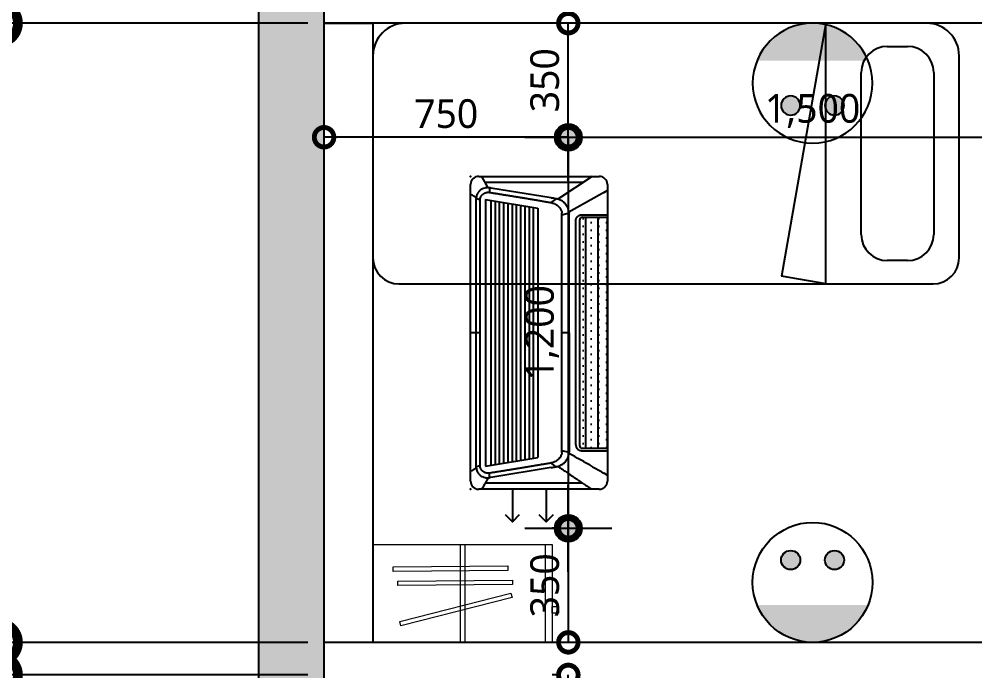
# Model space of a CAD drawing. Extents: x 11477420 to 23072185, y -28506554 to -14238804.
# Drawn here: x 11516660 to 11519594, y -14281387 to -14279387 of the extents above; entities that cross this region are included whole.
import ezdxf

# ---------------------------------------------------------------- set-up
doc = ezdxf.new("R2010")
doc.units = 0
doc.header["$LTSCALE"] = 50
doc.header["$MEASUREMENT"] = 0
doc.layers.get('0').update_dxf_attribs({"linetype": 'CONTINUOUS'})
doc.layers.get('DEFPOINTS').update_dxf_attribs({"linetype": 'CONTINUOUS'})
for name, color, linetype in [('07-DIM WAL', 5, 'CONTINUOUS'), ('1.천장.벽체선(내벽)', 3, 'CONTINUOUS'), ('2CONTINUOUS', 2, 'CONTINUOUS'), ('3 가구-붙박이', 6, 'CONTINUOUS'), ('8.패턴선', 8, 'CONTINUOUS'), ('DVM_INDOOR', 7, 'CONTINUOUS'), ('DVM_UNIT_BP', 7, 'CONTINUOUS'), ('DVM_UNIT_DP', 4, 'CONTINUOUS'), ('DVM_UNIT_LP', 3, 'CONTINUOUS'), ('Layer2', 51, 'CONTINUOUS'), ('RC-LIGHT', 7, 'CONTINUOUS'), ('가구', 6, 'CONTINUOUS'), ('설비', 7, 'CONTINUOUS')]:
    doc.layers.add(name, color=color, linetype=linetype)
doc.layers.add('Arch', color=8, linetype='CONTINUOUS', lineweight=0)
doc.styles.add('DAWIN', font='NanumSquareR.ttf')
doc.dimstyles.new('40', dxfattribs={"dimscale": 40, "dimtxt": 2.2, "dimasz": 3, "dimexe": 1.25, "dimexo": 0.625, "dimtad": 1, "dimdec": 0, "dimzin": 0, "dimdsep": 46, "dimlunit": 6, "dimtxsty": 'DAWIN', "dimblk1": 'DOTSMALL', "dimblk2": 'DOTSMALL', "dimsah": 1, "dimcen": 0.001, "dimclrd": 1, "dimclre": 1, "dimclrt": 3, "dimadec": 0, "dimazin": 0, "dimtfac": 1, "dimtdec": 0, "dimtix": 1, "dimtmove": 2, "dimatfit": 3, "dimldrblk": 'DOTSMALL', "dimfxl": 0, "dimtolj": 1, "dimtzin": 0, "dimarcsym": 0})
doc.dimstyles.new('80', dxfattribs={"dimscale": 80, "dimtxt": 2.2, "dimasz": 3, "dimexe": 1.25, "dimexo": 0.625, "dimtad": 1, "dimdec": 0, "dimzin": 0, "dimdsep": 46, "dimlunit": 6, "dimtxsty": 'DAWIN', "dimblk1": 'DOTSMALL', "dimblk2": 'DOTSMALL', "dimsah": 1, "dimcen": 0.001, "dimclrd": 1, "dimclre": 1, "dimclrt": 3, "dimadec": 0, "dimazin": 0, "dimtfac": 1, "dimtdec": 0, "dimtix": 1, "dimtmove": 2, "dimatfit": 3, "dimldrblk": 'DOTSMALL', "dimfxl": 0, "dimtolj": 1, "dimtzin": 0, "dimarcsym": 0})

# ---------------------------------------------------------------- blocks, each defined once
blk = doc.blocks.new('flooor')
at = {"layer": '8.패턴선', "ltscale": 30}
h = blk.add_hatch(color=256, dxfattribs=at)
h.dxf.hatch_style = 1
h.paths.add_polyline_path([(11507656.8, -14172891.8), (11491856.8, -14172891.8), (11491856.8, -14188496.8), (11492056.8, -14188496.8), (11492056.8, -14187881.8), (11492216.8, -14187881.8), (11492216.8, -14187096.8), (11492056.8, -14187096.8), (11492056.8, -14177741.8), (11494956.8, -14177741.8), (11494956.8, -14177541.8), (11492056.8, -14177541.8), (11492056.8, -14173091.8), (11494756.8, -14173091.8), (11494756.8, -14176541.8), (11494956.8, -14176541.8), (11494956.8, -14173091.8), (11500056.8, -14173091.8), (11500056.8, -14176141.8), (11500256.8, -14176141.8), (11500256.8, -14173091.8), (11503456.8, -14173091.8), (11503456.8, -14176141.8), (11503656.8, -14176141.8), (11503656.8, -14175391.8), (11504256.8, -14175391.8), (11504256.8, -14175302.3), (11504246.8, -14175302.3), (11504246.8, -14175262.3), (11504256.8, -14175191.8), (11503656.8, -14175191.8), (11503656.8, -14173091.8), (11505856.8, -14173091.8), (11505856.8, -14175191.8), (11505256.8, -14175191.8), (11505256.8, -14175262.3), (11505266.8, -14175262.3), (11505266.8, -14175316.8), (11505256.8, -14175316.8), (11505256.8, -14175391.8), (11506056.8, -14175391.8), (11506056.8, -14174691.8), (11509204.8, -14174691.8), (11509204.8, -14174491.8), (11506056.8, -14174491.8), (11506056.8, -14173091.8), (11507656.8, -14173091.8)])
h.paths.add_polyline_path([(11499856.8, -14177741.8), (11504356.8, -14177741.8), (11504356.8, -14177541.8), (11499106.8, -14177541.8), (11499106.8, -14177566.8), (11499106.8, -14177716.8), (11499106.8, -14177741.8), (11499106.8, -14177991.8), (11499856.8, -14177991.8)], flags=17)
h.paths.add_polyline_path([(11506056.8, -14177541.8), (11505856.8, -14177541.8), (11505356.8, -14177541.8), (11505356.8, -14177741.8), (11505356.8, -14177941.8), (11506056.8, -14177941.8)], flags=17)
h.paths.add_polyline_path([(11512534.8, -14172891.8), (11511656.8, -14172891.8), (11511656.8, -14173091.8), (11511656.8, -14173691.8), (11512334.8, -14173691.8), (11512334.8, -14174491.8), (11511854.8, -14174491.8), (11511854.8, -14174691.8), (11512334.8, -14174691.8), (11512334.8, -14174791.8), (11512534.8, -14174791.8)])
h.paths.add_polyline_path([(11512534.8, -14175641.8), (11512384.8, -14175641.8), (11512334.8, -14175641.8), (11512334.8, -14176391.8), (11512534.8, -14176391.8)])
h.paths.add_polyline_path([(11512534.8, -14176941.8), (11512384.8, -14176941.8), (11512334.8, -14176941.8), (11512334.8, -14177100.8), (11511772.8, -14177100.8), (11511772.8, -14177941.8), (11512334.8, -14177941.8), (11512334.8, -14178041.8), (11512534.8, -14178041.8)])
h.paths.add_polyline_path([(11512534.8, -14179271.8), (11512384.8, -14179271.8), (11512334.8, -14179271.8), (11512334.8, -14179836.8), (11512534.8, -14179836.8)])
h.paths.add_polyline_path([(11512256.8, -14184446.8), (11511656.8, -14184446.8), (11511656.8, -14185146.8), (11512256.8, -14185146.8)])
h.paths.add_polyline_path([(11507213.8, -14187066.8), (11506733.8, -14187066.8), (11506733.8, -14187846.8), (11507213.8, -14187846.8)], flags=17)
h.paths.add_polyline_path([(11499706.8, -14186781.8), (11499221.8, -14186781.8), (11499221.8, -14187556.8), (11499706.8, -14187556.8)], flags=17)
at = {"layer": '2CONTINUOUS', "ltscale": 30}
for p, q in [((11491856.8, -14188496.8), (11491856.8, -14172891.8)), ((11492056.8, -14187096.8), (11492056.8, -14177741.8))]:
    blk.add_line(p, q, dxfattribs=at)
blk = doc.blocks.new('flooor2')
at = {"layer": '1.천장.벽체선(내벽)', "ltscale": 30}
for p, q in [((11520596.1, -14279399.4), (11517596.1, -14279399.4)), ((11520596.1, -14281299.4), (11517596.1, -14281299.4))]:
    blk.add_line(p, q, dxfattribs=at)
at = {"layer": '3 가구-붙박이', "color": 8}
for p, q in [((11517596.1, -14281299.4), (11517596.1, -14279399.4)), ((11517596.1, -14279399.4), (11517746.1, -14279399.4)), ((11517746.1, -14279399.4), (11517746.1, -14281299.4)), ((11517746.1, -14281299.4), (11517596.1, -14281299.4))]:
    blk.add_line(p, q, dxfattribs=at)
at = {"layer": 'Arch', "color": 8}
for p, q in [((11517746.1, -14281299.4), (11517746.1, -14280999.4)), ((11517746.1, -14280999.4), (11518296.1, -14280999.4)), ((11518013.6, -14280999.4), (11518013.6, -14281299.4)), ((11518028.6, -14280999.4), (11518028.6, -14281299.4)), ((11518276.1, -14281299.4), (11518276.1, -14280999.4)), ((11518296.1, -14280999.4), (11518296.1, -14281299.4)), ((11517808.5, -14281067.5), (11518160.6, -14281064.4)), ((11517808.6, -14281081.5), (11517808.5, -14281067.5)), ((11518160.8, -14281078.4), (11517808.6, -14281081.5)), ((11518160.6, -14281064.4), (11518160.8, -14281078.4)), ((11517822.6, -14281111.4), (11518174.8, -14281108.3)), ((11517822.7, -14281125.4), (11517822.6, -14281111.4)), ((11518174.8, -14281108.3), (11518174.9, -14281122.3)), ((11518174.9, -14281122.3), (11517822.7, -14281125.4)), ((11517828.4, -14281235), (11518169.9, -14281148.6)), ((11518173.3, -14281162.2), (11517831.9, -14281248.6)), ((11518169.9, -14281148.6), (11518173.3, -14281162.2)), ((11518296.1, -14281209.4), (11518296.1, -14281189.4)), ((11518296.1, -14281189.4), (11518316.1, -14281189.4)), ((11518316.1, -14281189.4), (11518316.1, -14281209.4)), ((11517831.9, -14281248.6), (11517828.4, -14281235)), ((11518316.1, -14281209.4), (11518296.1, -14281209.4)), ((11518296.1, -14281299.4), (11517746.1, -14281299.4))]:
    blk.add_line(p, q, dxfattribs=at)
at = {"layer": '가구', "color": 8}
for p, q in [((11519446.1, -14279399.4), (11517846.1, -14279399.4)), ((11519136.4, -14279399.4), (11519000.8, -14280175.8)), ((11519136.4, -14280199.4), (11519136.4, -14279399.4)), ((11519325.6, -14279470.6), (11519388, -14279470.6)), ((11517746.1, -14279499.4), (11517746.1, -14280119.4)), ((11519546.1, -14280119.4), (11519546.1, -14279499.4)), ((11519245.6, -14280047.9), (11519245.6, -14279550.6)), ((11519468, -14279550.6), (11519468, -14280047.9)), ((11519388, -14280127.9), (11519325.6, -14280127.9)), ((11517826.1, -14280199.4), (11519466.1, -14280199.4)), ((11518996.7, -14280199.4), (11519136.4, -14280199.4))]:
    blk.add_line(p, q, dxfattribs=at)
blk.add_lwpolyline([(11519136.4, -14280199.4), (11519000.8, -14280175.8)], dxfattribs=at)
for centre, radius, start, end in [((11517846.1, -14279499.4), 100, 90, 180), ((11519446.1, -14279499.4), 100, 0, 90), ((11519325.6, -14279550.6), 80, 90, 180), ((11519388, -14279550.6), 80, 0, 90), ((11519325.6, -14280047.9), 80, 180, 270), ((11519388, -14280047.9), 80, 270, 0), ((11517826.1, -14280119.4), 80, 180, 270), ((11519466.1, -14280119.4), 80, 270, 0)]:
    blk.add_arc(centre, radius, start, end, dxfattribs=at)
blk.add_blockref('flooor', (25539.3, -95102.6))
blk = doc.blocks.new('1')
at = {"linetype": 'Continuous'}
h = blk.add_hatch(color=4, dxfattribs=at)
h.dxf.hatch_style = 1
edge = h.paths.add_edge_path()
edge.add_arc((11539653.5, -14273503.8), 37.5, 0, 360)
at = {"color": 1, "linetype": 'Continuous'}
for p, q in [((11539653.5, -14273637.1), (11539653.5, -14273370.5)), ((11539520.2, -14273503.8), (11539786.8, -14273503.8))]:
    blk.add_line(p, q, dxfattribs=at)
at = {"color": 4, "linetype": 'Continuous'}
for radius in [41.5, 37.5]:
    blk.add_circle((11539653.5, -14273503.8), radius, dxfattribs=at)
blk = doc.blocks.new('_DOTSMALL')
at = {"color": 0, "linetype": 'ByBlock', "const_width": 0.5}
blk.add_lwpolyline([(-0.0625, 0, 1), (0.0625, 0, 1)], format="xyb", close=True, dxfattribs=at)
blk = doc.blocks.new('*D277')
at = {"layer": '07-DIM WAL', "color": 1, "lineweight": -2, "ltscale": 30}
for p, q in [((11518321.1, -14279399.4), (11518296.1, -14279399.4)), ((11518346.1, -14279749.4), (11518346.1, -14279399.4)), ((11518321.1, -14279749.4), (11518296.1, -14279749.4))]:
    blk.add_line(p, q, dxfattribs=at)
at = {"layer": 'DEFPOINTS', "color": 0, "ltscale": 30}
for p in [(11518346.1, -14279399.4), (11518346.1, -14279399.4), (11518346.1, -14279749.4)]:
    blk.add_point(p, dxfattribs=at)
at = {"layer": '07-DIM WAL', "color": 1, "lineweight": -2, "ltscale": 30, "xscale": 120, "yscale": 120, "zscale": 120}
for p, rotation in [((11518346.1, -14279399.4), 90), ((11518346.1, -14279749.4), 270)]:
    blk.add_blockref('_DOTSMALL', p, dxfattribs=dict(at, rotation=rotation))
at = {"layer": '07-DIM WAL', "color": 3, "ltscale": 30, "insert": (11518274, -14279574.4), "char_height": 88, "attachment_point": 5, "rotation": 90, "style": 'DAWIN'}
blk.add_mtext('\\A1;350', dxfattribs=at)
blk = doc.blocks.new('*D278')
at = {"layer": '07-DIM WAL', "color": 1, "lineweight": -2, "ltscale": 30}
for p, q in [((11517596.1, -14279724.4), (11517596.1, -14279699.4)), ((11518346.1, -14279724.4), (11518346.1, -14279699.4)), ((11518346.1, -14279749.4), (11517596.1, -14279749.4))]:
    blk.add_line(p, q, dxfattribs=at)
at = {"layer": 'DEFPOINTS', "color": 0, "ltscale": 30}
for p in [(11517596.1, -14279749.4), (11517596.1, -14279749.4), (11518346.1, -14279749.4)]:
    blk.add_point(p, dxfattribs=at)
at = {"layer": '07-DIM WAL', "color": 1, "lineweight": -2, "ltscale": 30, "xscale": 120, "yscale": 120, "zscale": 120, "rotation": 180}
blk.add_blockref('_DOTSMALL', (11517596.1, -14279749.4), dxfattribs=at)
at = {"layer": '07-DIM WAL', "color": 1, "lineweight": -2, "ltscale": 30, "xscale": 120, "yscale": 120, "zscale": 120}
blk.add_blockref('_DOTSMALL', (11518346.1, -14279749.4), dxfattribs=at)
at = {"layer": '07-DIM WAL', "color": 3, "ltscale": 30, "insert": (11517971.1, -14279677.4), "char_height": 88, "attachment_point": 5, "style": 'DAWIN'}
blk.add_mtext('\\A1;750', dxfattribs=at)
blk = doc.blocks.new('*D279')
at = {"layer": '07-DIM WAL', "color": 1, "lineweight": -2, "ltscale": 30}
for p, q in [((11518321.1, -14279749.4), (11518296.1, -14279749.4)), ((11518346.1, -14279749.4), (11518346.1, -14280949.4)), ((11518321.1, -14280949.4), (11518296.1, -14280949.4))]:
    blk.add_line(p, q, dxfattribs=at)
at = {"layer": 'DEFPOINTS', "color": 0, "ltscale": 30}
for p in [(11518346.1, -14279749.4), (11518346.1, -14280949.4), (11518346.1, -14280949.4)]:
    blk.add_point(p, dxfattribs=at)
at = {"layer": '07-DIM WAL', "color": 1, "lineweight": -2, "ltscale": 30, "xscale": 120, "yscale": 120, "zscale": 120}
for p, rotation in [((11518346.1, -14279749.4), 90), ((11518346.1, -14280949.4), 270)]:
    blk.add_blockref('_DOTSMALL', p, dxfattribs=dict(at, rotation=rotation))
at = {"layer": '07-DIM WAL', "color": 3, "ltscale": 30, "insert": (11518265.3, -14280349.4), "char_height": 88, "attachment_point": 5, "rotation": 90, "style": 'DAWIN'}
blk.add_mtext('\\A1;1,200', dxfattribs=at)
blk = doc.blocks.new('*D280')
at = {"layer": '07-DIM WAL', "color": 1, "lineweight": -2, "ltscale": 30}
for p, q in [((11518321.1, -14280949.4), (11518296.1, -14280949.4)), ((11518346.1, -14280949.4), (11518346.1, -14281299.4)), ((11518321.1, -14281299.4), (11518296.1, -14281299.4))]:
    blk.add_line(p, q, dxfattribs=at)
at = {"layer": 'DEFPOINTS', "color": 0, "ltscale": 30}
for p in [(11518346.1, -14280949.4), (11518346.1, -14281299.4), (11518346.1, -14281299.4)]:
    blk.add_point(p, dxfattribs=at)
at = {"layer": '07-DIM WAL', "color": 1, "lineweight": -2, "ltscale": 30, "xscale": 120, "yscale": 120, "zscale": 120}
for p, rotation in [((11518346.1, -14280949.4), 90), ((11518346.1, -14281299.4), 270)]:
    blk.add_blockref('_DOTSMALL', p, dxfattribs=dict(at, rotation=rotation))
at = {"layer": '07-DIM WAL', "color": 3, "ltscale": 30, "insert": (11518274, -14281124.4), "char_height": 88, "attachment_point": 5, "rotation": 90, "style": 'DAWIN'}
blk.add_mtext('\\A1;350', dxfattribs=at)
blk = doc.blocks.new('*D281')
at = {"layer": '07-DIM WAL', "color": 1, "lineweight": -2, "ltscale": 30}
for p, q in [((11519846.1, -14279724.4), (11519846.1, -14279699.4)), ((11518346.1, -14279749.4), (11519846.1, -14279749.4)), ((11518346.1, -14279774.4), (11518346.1, -14279799.4))]:
    blk.add_line(p, q, dxfattribs=at)
at = {"layer": 'DEFPOINTS', "color": 0, "ltscale": 30}
for p in [(11518346.1, -14279749.4), (11519846.1, -14279749.4), (11519846.1, -14279749.4)]:
    blk.add_point(p, dxfattribs=at)
at = {"layer": '07-DIM WAL', "color": 1, "lineweight": -2, "ltscale": 30, "xscale": 120, "yscale": 120, "zscale": 120, "rotation": 180}
blk.add_blockref('_DOTSMALL', (11518346.1, -14279749.4), dxfattribs=at)
at = {"layer": '07-DIM WAL', "color": 1, "lineweight": -2, "ltscale": 30, "xscale": 120, "yscale": 120, "zscale": 120}
blk.add_blockref('_DOTSMALL', (11519846.1, -14279749.4), dxfattribs=at)
at = {"layer": '07-DIM WAL', "color": 3, "ltscale": 30, "insert": (11519096.1, -14279668.7), "char_height": 88, "attachment_point": 5, "style": 'DAWIN'}
blk.add_mtext('\\A1;1,500', dxfattribs=at)
blk = doc.blocks.new('*D283')
at = {"layer": '07-DIM WAL', "color": 1, "lineweight": -2, "ltscale": 30}
for p, q in [((11518321.1, -14281399.4), (11518296.1, -14281399.4)), ((11518346.1, -14281724.4), (11518346.1, -14281399.4)), ((11518321.1, -14281724.4), (11518296.1, -14281724.4))]:
    blk.add_line(p, q, dxfattribs=at)
at = {"layer": 'DEFPOINTS', "color": 0, "ltscale": 30}
for p in [(11518346.1, -14281399.4), (11518346.1, -14281399.4), (11518346.1, -14281724.4)]:
    blk.add_point(p, dxfattribs=at)
at = {"layer": '07-DIM WAL', "color": 1, "lineweight": -2, "ltscale": 30, "xscale": 120, "yscale": 120, "zscale": 120}
for p, rotation in [((11518346.1, -14281399.4), 90), ((11518346.1, -14281724.4), 270)]:
    blk.add_blockref('_DOTSMALL', p, dxfattribs=dict(at, rotation=rotation))
at = {"layer": '07-DIM WAL', "color": 3, "ltscale": 30, "insert": (11518274, -14281561.9), "char_height": 88, "attachment_point": 5, "rotation": 90, "style": 'DAWIN'}
blk.add_mtext('\\A1;325', dxfattribs=at)
blk = doc.blocks.new('*D305')
at = {"layer": '07-DIM WAL', "color": 1, "lineweight": -2, "ltscale": 30}
for p, q in [((11516596.1, -14279299.4), (11516596.1, -14279059.4)), ((11517546.1, -14279299.4), (11516496.1, -14279299.4)), ((11516596.1, -14279299.4), (11516596.1, -14279399.4)), ((11517546.1, -14279399.4), (11516496.1, -14279399.4)), ((11516596.1, -14279399.4), (11516596.1, -14279639.4))]:
    blk.add_line(p, q, dxfattribs=at)
at = {"layer": 'DEFPOINTS', "color": 0, "ltscale": 30}
for p in [(11517596.1, -14279299.4), (11516596.1, -14279399.4), (11517596.1, -14279399.4)]:
    blk.add_point(p, dxfattribs=at)
at = {"layer": '07-DIM WAL', "color": 1, "lineweight": -2, "ltscale": 30, "xscale": 240, "yscale": 240, "zscale": 240}
for p, rotation in [((11516596.1, -14279299.4), 270), ((11516596.1, -14279399.4), 90)]:
    blk.add_blockref('_DOTSMALL', p, dxfattribs=dict(at, rotation=rotation))
at = {"layer": '07-DIM WAL', "color": 3, "ltscale": 30, "insert": (11516452, -14279349.4), "char_height": 176, "attachment_point": 5, "rotation": 90, "style": 'DAWIN'}
blk.add_mtext('\\A1;100', dxfattribs=at)
blk = doc.blocks.new('*D306')
at = {"layer": '07-DIM WAL', "color": 1, "lineweight": -2, "ltscale": 30}
for p, q in [((11517546.1, -14279399.4), (11516496.1, -14279399.4)), ((11516596.1, -14279399.4), (11516596.1, -14281299.4)), ((11517546.1, -14281299.4), (11516496.1, -14281299.4))]:
    blk.add_line(p, q, dxfattribs=at)
at = {"layer": 'DEFPOINTS', "color": 0, "ltscale": 30}
for p in [(11517596.1, -14279399.4), (11516596.1, -14281299.4), (11517596.1, -14281299.4)]:
    blk.add_point(p, dxfattribs=at)
at = {"layer": '07-DIM WAL', "color": 1, "lineweight": -2, "ltscale": 30, "xscale": 240, "yscale": 240, "zscale": 240}
for p, rotation in [((11516596.1, -14279399.4), 90), ((11516596.1, -14281299.4), 270)]:
    blk.add_blockref('_DOTSMALL', p, dxfattribs=dict(at, rotation=rotation))
at = {"layer": '07-DIM WAL', "color": 3, "ltscale": 30, "insert": (11516434.5, -14280349.4), "char_height": 176, "attachment_point": 5, "rotation": 90, "style": 'DAWIN'}
blk.add_mtext('\\A1;1,900', dxfattribs=at)
blk = doc.blocks.new('*D307')
at = {"layer": '07-DIM WAL', "color": 1, "lineweight": -2, "ltscale": 30}
for p, q in [((11516596.1, -14281299.4), (11516596.1, -14281059.4)), ((11517546.1, -14281299.4), (11516496.1, -14281299.4)), ((11516596.1, -14281299.4), (11516596.1, -14281399.4)), ((11517546.1, -14281399.4), (11516496.1, -14281399.4)), ((11516596.1, -14281399.4), (11516596.1, -14281639.4))]:
    blk.add_line(p, q, dxfattribs=at)
at = {"layer": 'DEFPOINTS', "color": 0, "ltscale": 30}
for p in [(11517596.1, -14281299.4), (11516596.1, -14281399.4), (11517596.1, -14281399.4)]:
    blk.add_point(p, dxfattribs=at)
at = {"layer": '07-DIM WAL', "color": 1, "lineweight": -2, "ltscale": 30, "xscale": 240, "yscale": 240, "zscale": 240}
for p, rotation in [((11516596.1, -14281299.4), 270), ((11516596.1, -14281399.4), 90)]:
    blk.add_blockref('_DOTSMALL', p, dxfattribs=dict(at, rotation=rotation))
at = {"layer": '07-DIM WAL', "color": 3, "ltscale": 30, "insert": (11516452, -14281349.4), "char_height": 176, "attachment_point": 5, "rotation": 90, "style": 'DAWIN'}
blk.add_mtext('\\A1;100', dxfattribs=at)
blk = doc.blocks.new('*D308')
at = {"layer": '07-DIM WAL', "color": 1, "lineweight": -2, "ltscale": 30}
for p, q in [((11517546.1, -14281399.4), (11516496.1, -14281399.4)), ((11516596.1, -14281399.4), (11516596.1, -14283399.4)), ((11517546.1, -14283399.4), (11516496.1, -14283399.4))]:
    blk.add_line(p, q, dxfattribs=at)
at = {"layer": 'DEFPOINTS', "color": 0, "ltscale": 30}
for p in [(11517596.1, -14281399.4), (11516596.1, -14283399.4), (11517596.1, -14283399.4)]:
    blk.add_point(p, dxfattribs=at)
at = {"layer": '07-DIM WAL', "color": 1, "lineweight": -2, "ltscale": 30, "xscale": 240, "yscale": 240, "zscale": 240}
for p, rotation in [((11516596.1, -14281399.4), 90), ((11516596.1, -14283399.4), 270)]:
    blk.add_blockref('_DOTSMALL', p, dxfattribs=dict(at, rotation=rotation))
at = {"layer": '07-DIM WAL', "color": 3, "ltscale": 30, "insert": (11516434.5, -14282399.4), "char_height": 176, "attachment_point": 5, "rotation": 90, "style": 'DAWIN'}
blk.add_mtext('\\A1;2,000', dxfattribs=at)
blk = doc.blocks.new('*D315')
at = {"layer": '07-DIM WAL', "color": 1, "lineweight": -2, "ltscale": 30}
for p, q in [((11517546.1, -14272844.4), (11516096.1, -14272844.4)), ((11516196.1, -14272844.4), (11516196.1, -14283399.4)), ((11517546.1, -14283399.4), (11516096.1, -14283399.4))]:
    blk.add_line(p, q, dxfattribs=at)
at = {"layer": 'DEFPOINTS', "color": 0, "ltscale": 30}
for p in [(11517596.1, -14272844.4), (11516196.1, -14283399.4), (11517596.1, -14283399.4)]:
    blk.add_point(p, dxfattribs=at)
at = {"layer": '07-DIM WAL', "color": 1, "lineweight": -2, "ltscale": 30, "xscale": 240, "yscale": 240, "zscale": 240}
for p, rotation in [((11516196.1, -14272844.4), 90), ((11516196.1, -14283399.4), 270)]:
    blk.add_blockref('_DOTSMALL', p, dxfattribs=dict(at, rotation=rotation))
at = {"layer": '07-DIM WAL', "color": 3, "ltscale": 30, "insert": (11516034.5, -14278121.9), "char_height": 176, "attachment_point": 5, "rotation": 90, "style": 'DAWIN'}
blk.add_mtext('\\A1;10,555', dxfattribs=at)
blk = doc.blocks.new('egoo')
at = {"layer": 'Layer2'}
h = blk.add_hatch(color=140, dxfattribs=at)
edge = h.paths.add_edge_path()
edge.add_arc((1015645.3, 443433.7), 22.3, 0, 360)
h = blk.add_hatch(color=140, dxfattribs=at)
edge = h.paths.add_edge_path()
edge.add_arc((1015747.7, 443433.7), 22.3, 0, 360)
h = blk.add_hatch(color=140, dxfattribs=at)
edge = h.paths.add_edge_path()
edge.add_line((1015826.3, 443329.1), (1015566.6, 443329.1))
edge.add_ellipse((1015696.5, 443381.5), major_axis=(99, 99), ratio=1, start_angle=156.9578, end_angle=293.0422)
at = {"layer": 'Layer2', "color": 140}
for centre, radius in [((1015696.5, 443381.5), 140), ((1015645.3, 443433.7), 22.3), ((1015747.7, 443433.7), 22.3)]:
    blk.add_circle(centre, radius, dxfattribs=at)
blk = doc.blocks.new('DVM_DP_VEC')
at = {"layer": 'DVM_UNIT_DP', "color": 0}
blk.add_line((0, 0), (100, 0), dxfattribs=at)
blk.add_lwpolyline([(78.8, 21.2), (100, 0), (78.8, -21.2)], dxfattribs=at)
blk.add_point((0, 0), dxfattribs=at)
blk = doc.blocks.new('DVM_LP_VEC')
at = {"layer": 'DVM_UNIT_LP', "color": 0}
blk.add_line((0, 0), (100, 0), dxfattribs=at)
blk.add_lwpolyline([(78.8, 21.2), (100, 0), (78.8, -21.2)], dxfattribs=at)
blk.add_point((0, 0), dxfattribs=at)
blk = doc.blocks.new('DVM_ID_CST_WF1W_AP_740X135X360_T_BLO')
at = {"layer": 'DVM_INDOOR'}
h = blk.add_hatch(dxfattribs=at)
h.set_pattern_fill('DOTS', color=0, scale=15)
h.set_pattern_definition([(0, (0, 0), (11.9062, 23.8125), [0, -23.8125])])
h.paths.add_polyline_path([(354.5, 353.2), (-354.5, 353.2), (-354.5, 342.2, 0.414214), (-345.6, 333.3), (345.6, 333.3, 0.414214), (354.5, 342.2)])
h.paths.add_polyline_path([(354.5, 390.7), (-354.5, 390.7), (-354.5, 353.2), (354.5, 353.2)])
h.paths.add_polyline_path([(354.5, 419), (-354.5, 419), (-354.5, 390.7), (354.5, 390.7)])
at = {"layer": 'DVM_INDOOR', "color": 0}
for p, q in [((-455, 419), (455, 419)), ((-436.9, 419), (-370, 301)), ((354.5, 419), (-354.5, 419)), ((-354.5, 342.2), (-354.5, 419)), ((354.5, 342.2), (354.5, 419)), ((362, 343.2), (362, 419)), ((-480, 24), (-480, 394)), ((354.5, 390.7), (-354.5, 390.7)), ((480, 394), (480, 24)), ((-480, 372.1), (-409.8, 267.2)), ((354.5, 353.2), (-354.5, 353.2)), ((-461, 343.7), (-461, 44.4)), ((-345.6, 333.3), (345.6, 333.3)), ((461, 342.9), (461, 44.4)), ((-366.8, 301.1), (366.8, 301.2)), ((-366.8, 301.2), (-361.2, 279.6)), ((344.2, 322.1), (-344.2, 322.1)), ((-0.1, 301.1), (-0.1, 279.6)), ((364.1, 279.6), (-364.2, 279.6)), ((-413.8, 246), (-444.2, 61.5)), ((-411, 262), (-399.7, 245.8)), ((411, 262), (399.6, 245.8)), ((413.8, 246), (444.2, 61.5)), ((-409, 44.6), (-382.4, 205.1)), ((-386.8, 178.4), (386.7, 178.4)), ((-384.6, 191.5), (384.5, 191.5)), ((-382.4, 205.1), (382.3, 205.1)), ((408.9, 44.6), (382.3, 205.1)), ((-391.1, 152.4), (391, 152.4)), ((-389, 165.4), (388.9, 165.4)), ((-395.5, 126.3), (395.3, 126.3)), ((-393.3, 139.4), (393.2, 139.4)), ((-399.8, 100.2), (399.7, 100.2)), ((-397.7, 113.2), (397.5, 113.2)), ((-406.3, 61.1), (406.2, 61.1)), ((-404.1, 74.1), (404, 74.1)), ((-402, 87.1), (401.9, 87.1)), ((-445.2, 53.2), (-480, 33.5)), ((-444.8, 57.4), (-430.8, 57.4)), ((-409, 44.6), (408.9, 44.6)), ((444.8, 57.4), (430.8, 57.4)), ((-407.4, 28), (-412.2, 16.5)), ((412.2, 16.5), (-412.2, 16.5)), ((407.4, 28), (-407.4, 28)), ((0, 28), (0, -1)), ((407.4, 28), (412.2, 16.5)), ((455, -1), (-455, -1))]:
    blk.add_line(p, q, dxfattribs=at)
for centre, radius, start, end in [((-455, 394), 25, 90, 180), ((455, 394), 25, 0, 90), ((-345.6, 342.2), 8.88, 180, 270), ((345.6, 342.2), 8.88, 270, 0), ((-455, 24), 25, 180, 270), ((455, 24), 25, 270, 0)]:
    blk.add_arc(centre, radius, start, end, dxfattribs=at)
for points, knots in [([(-435, 415.7), (-435.1, 415.8), (-435.4, 416.3), (-435.7, 416.9), (-436, 417.4)], [0, 0, 0, 0, 0.106736, 1, 1, 1, 1]), ([(-430.6, 408.2), (-431.4, 409.5), (-432.8, 412), (-434.3, 414.5), (-435, 415.7)], [0, 0, 0, 0, 0.521062, 1, 1, 1, 1]), ([(-362, 386.1), (-362, 386.2), (-362, 386.4), (-362, 386.7), (-362, 386.9), (-362, 387.4), (-362, 387.7), (-362, 388.7), (-362, 389.4), (-362, 391.4), (-362, 392.7), (-362, 395.3), (-362, 396.6), (-362, 399.3), (-362, 400.6), (-362, 403.2), (-362, 404.5), (-362, 407.1), (-362, 408.4), (-362, 411), (-362, 412.2), (-362, 414.8), (-362, 416.1), (-362, 417.4), (-362, 417.9), (-362, 418.5), (-362, 419)], [0, 0, 0, 0, 0.015625, 0.015625, 0.03125, 0.03125, 0.0625, 0.0625, 0.125, 0.125, 0.25, 0.25, 0.375, 0.375, 0.5, 0.5, 0.625, 0.625, 0.75, 0.75, 0.875, 0.875, 1, 1, 1, 1.05432, 1.05432, 1.05432, 1.05432]), ([(418, 386.1), (418.2, 386.4), (418.8, 387.4), (419.7, 389.1), (420.8, 391.1), (422.3, 393.6), (424.8, 398.1), (427.7, 403.2), (429.9, 407), (430.6, 408.2), (432.7, 411.8), (434.8, 415.4), (436.9, 419)], [0, 0, 0, 0, 0.050139, 0.137081, 0.224022, 0.310963, 0.484846, 0.83261, 1, 1, 1, 1.496854, 1.496854, 1.496854, 1.496854]), ([(435, 415.7), (434.3, 414.5), (432.8, 412), (431.4, 409.5), (430.6, 408.2)], [0, 0, 0, 0, 0.478938, 1, 1, 1, 1]), ([(435, 415.7), (435.1, 415.8), (435.4, 416.3), (435.7, 416.9), (436, 417.4)], [0, 0, 0, 0, 0.106736, 1, 1, 1, 1]), ([(-362, 343.2), (-362, 343.6), (-362, 344.3), (-362, 345.1), (-362, 345.4), (-362, 345.6), (-362, 345.7), (-362, 346.8), (-362, 347.7), (-362, 350.3), (-362, 352.1), (-362, 357.5), (-362, 361.1), (-362, 366.5), (-362, 369.1), (-362, 371.8), (-362, 373.6), (-362, 374.5), (-362, 377.2), (-362, 378.9), (-362, 381.2), (-362, 381.6), (-362, 382.5), (-362, 382.9), (-362, 383.8), (-362, 384.3), (-362, 385.2), (-362, 385.6), (-362, 386.1)], [0, 0, 0, 0, 0.03125, 0.046875, 0.054687, 0.054687, 0.0625, 0.0625, 0.125, 0.125, 0.25, 0.25, 0.5, 0.5, 0.625, 0.6875, 0.6875, 0.75, 0.75, 0.875, 0.875, 0.90625, 0.90625, 0.9375, 0.9375, 0.96875, 0.96875, 1, 1, 1, 1]), ([(410.1, 372.1), (410.4, 372.6), (412.1, 375.7), (414.6, 380.1), (416.9, 384.2), (417.8, 385.8), (418, 386.1)], [0, 0, 0, 0, 0.104224, 0.662054, 0.940968, 1, 1, 1, 1]), ([(410.1, 372.1), (408.9, 370), (406.2, 365.3), (402.1, 358), (397.7, 350.2), (391.8, 339.7), (384.5, 326.7), (377.1, 313.6), (372.3, 305.1), (370.4, 301.7), (370, 301)], [0, 0, 0, 0, 0.089531, 0.199634, 0.309737, 0.419839, 0.640044, 0.86025, 0.970352, 1, 1, 1, 1]), ([(461, 342.9), (461.2, 343.2), (461.7, 344), (462.6, 345.4), (463.8, 347.1), (465.4, 349.4), (468.1, 353.5), (470.7, 357.4), (472.4, 360.1), (472.6, 360.4)], [0, 0, 0, 0, 0.037738, 0.137718, 0.237698, 0.337678, 0.537639, 0.93756, 1, 1, 1, 1]), ([(473.9, 362.4), (474.7, 363.7), (476.3, 366.2), (478, 368.9), (478.8, 370.3), (478.9, 370.5), (479.2, 370.9), (479.5, 371.4), (479.8, 371.9), (479.9, 372), (479.9, 372.1), (480, 372.2)], [0, 0, 0, 0, 0.492452, 0.931007, 1, 1, 1, 1.177978, 1.177978, 1.177978, 1.215499, 1.215499, 1.215499, 1.215499]), ([(-357.4, 328.3), (-357.6, 328.6), (-357.8, 328.9), (-358.1, 329.3), (-358.3, 329.5), (-358.4, 329.7), (-358.5, 329.8), (-358.6, 329.9), (-359, 330.5), (-359.3, 331.1), (-359.9, 332.2), (-360.2, 332.8), (-360.7, 334), (-360.9, 334.7), (-361.2, 335.4), (-361.2, 335.5), (-361.2, 335.6), (-361.3, 335.9), (-361.4, 336.1), (-361.5, 336.6), (-361.5, 336.9), (-361.6, 337.3), (-361.6, 337.4), (-361.7, 337.6), (-361.7, 337.6), (-361.7, 337.8), (-361.7, 337.9), (-361.7, 338.1), (-361.8, 338.1), (-361.8, 338.5), (-361.8, 338.9), (-361.9, 339.5), (-361.9, 339.9), (-361.9, 340.5), (-361.9, 340.9), (-362, 341.5), (-362, 341.8), (-362, 342.5), (-362, 342.8), (-362, 343.2)], [0, 0, 0, 0, 0.0625, 0.0625, 0.09375, 0.109375, 0.109375, 0.125, 0.125, 0.25, 0.25, 0.375, 0.375, 0.5, 0.5, 0.515625, 0.515625, 0.53125, 0.5625, 0.5625, 0.625, 0.625, 0.640625, 0.640625, 0.65625, 0.65625, 0.671875, 0.671875, 0.6875, 0.6875, 0.75, 0.75, 0.8125, 0.8125, 0.875, 0.875, 0.9375, 0.9375, 1, 1, 1, 1]), ([(-344.2, 322.1), (-344.5, 322.1), (-345.1, 322.1), (-345.7, 322.1), (-346.4, 322.2), (-347, 322.3), (-347.6, 322.4), (-348.2, 322.6), (-348.5, 322.6), (-349, 322.8), (-349.2, 322.8), (-349.4, 322.9), (-349.6, 323), (-349.7, 323), (-350, 323.1), (-350.6, 323.3), (-351.8, 323.9), (-352.6, 324.3), (-353.4, 324.8), (-353.7, 325), (-354.1, 325.3), (-354.2, 325.4), (-354.4, 325.5), (-354.6, 325.6), (-354.6, 325.7), (-355.2, 326.1), (-355.7, 326.5), (-356.6, 327.4), (-357, 327.9), (-357.4, 328.3)], [0, 0, 0, 0, 0.0625, 0.125, 0.125, 0.1875, 0.25, 0.25, 0.3125, 0.3125, 0.34375, 0.359375, 0.359375, 0.375, 0.375, 0.4375, 0.5, 0.625, 0.625, 0.6875, 0.6875, 0.71875, 0.734375, 0.734375, 0.75, 0.75, 0.875, 0.875, 1, 1, 1, 1]), ([(344.2, 322.1), (344.5, 322.1), (344.9, 322.1), (345.6, 322.1), (345.9, 322.2), (346.6, 322.2), (346.9, 322.3), (347.6, 322.4), (348, 322.5), (348.6, 322.7), (349, 322.8), (349.4, 322.9), (349.5, 322.9), (349.7, 323), (349.7, 323), (350, 323.1), (350.2, 323.2), (351, 323.5), (351.6, 323.8), (352.5, 324.3), (353.1, 324.6), (353.7, 325), (354.1, 325.3), (354.3, 325.4), (354.5, 325.6), (354.6, 325.6), (354.7, 325.7), (355, 326), (355.4, 326.3), (355.9, 326.8), (356.4, 327.2), (356.9, 327.7), (357.6, 328.5), (358, 329.1), (358.4, 329.6)], [0, 0, 0, 0, 0.0625, 0.0625, 0.125, 0.125, 0.1875, 0.1875, 0.25, 0.25, 0.3125, 0.3125, 0.328125, 0.328125, 0.34375, 0.34375, 0.375, 0.375, 0.5, 0.5, 0.5625, 0.625, 0.625, 0.65625, 0.65625, 0.671875, 0.671875, 0.6875, 0.75, 0.75, 0.8125, 0.875, 0.875, 1, 1, 1, 1]), ([(358.4, 329.6), (358.4, 329.7), (358.5, 329.8), (358.6, 329.9), (358.6, 329.9), (358.7, 330.1), (358.8, 330.3), (359.1, 330.6), (359.2, 330.9), (359.7, 331.7), (359.9, 332.2), (360.4, 333.3), (360.6, 333.8), (360.9, 334.7), (361, 334.9), (361.2, 335.4), (361.2, 335.5), (361.3, 335.8), (361.4, 336.2), (361.5, 336.7), (361.6, 337.1), (361.6, 337.2), (361.7, 337.5), (361.7, 337.7), (361.7, 338), (361.8, 338.1), (361.8, 338.4), (361.8, 338.6), (361.9, 339), (361.9, 339.3), (361.9, 339.9), (361.9, 340.2), (361.9, 340.8), (361.9, 341.1), (362, 341.7), (362, 342), (362, 342.6), (362, 342.9), (362, 343.2)], [0, 0, 0, 0, 0.015625, 0.015625, 0.03125, 0.03125, 0.0625, 0.0625, 0.125, 0.125, 0.25, 0.25, 0.375, 0.375, 0.4375, 0.4375, 0.46875, 0.46875, 0.5, 0.5625, 0.5625, 0.59375, 0.59375, 0.625, 0.625, 0.65625, 0.65625, 0.6875, 0.6875, 0.75, 0.75, 0.8125, 0.8125, 0.875, 0.875, 0.9375, 0.9375, 1, 1, 1, 1]), ([(409.8, 267.2), (410, 267.5), (411.8, 270.1), (416.7, 277.4), (424.7, 289.2), (432.7, 300.9), (439, 310.2), (443.8, 317.3), (448.5, 324.3), (453.2, 331.3), (457.2, 337.2), (459.7, 341), (460.8, 342.6), (461, 342.9)], [0, 0, 0, 0, 0.010955, 0.103774, 0.289412, 0.47505, 0.567869, 0.660688, 0.753507, 0.846326, 0.939144, 0.985554, 1, 1, 1, 1]), ([(-370, 301), (-370.2, 301), (-371.1, 301), (-372.6, 300.8), (-375.2, 300.4), (-378.4, 299.6), (-383.3, 298), (-388.1, 295.6), (-392.5, 292.7), (-395.6, 290.2), (-398.5, 287.4), (-402, 283.3), (-405.8, 277.6), (-408.3, 272), (-409.4, 268.4), (-409.7, 267.5), (-409.8, 267.2)], [0, 0, 0, 0, 0.012226, 0.048215, 0.084203, 0.15618, 0.228157, 0.372111, 0.444088, 0.516065, 0.588042, 0.660018, 0.803972, 0.947926, 0.983915, 1, 1, 1, 1]), ([(-370, 301), (-369.6, 301.1), (-368.5, 301.1), (-367.4, 301.2), (-366.8, 301.2)], [0, 0, 0, 0, 0.39769, 1, 1, 1, 1]), ([(361.2, 279.6), (361.4, 280.1), (361.5, 280.6), (361.6, 281.2), (361.8, 281.7), (361.9, 282.3), (362.1, 282.8), (363.6, 288.9), (365.2, 295.1), (366.8, 301.2)], [-0.176159, -0.176159, -0.176159, -0.176159, -0.087991, -0.087991, -0.087991, 0, 0, 0, 1, 1, 1, 1]), ([(370, 301), (369.6, 301.1), (368.5, 301.1), (367.4, 301.2), (366.8, 301.2)], [0, 0, 0, 0, 0.39769, 1, 1, 1, 1]), ([(409.8, 267.2), (409.7, 267.5), (409.4, 268.4), (408.3, 272), (405.8, 277.6), (402, 283.3), (398.5, 287.4), (395.6, 290.2), (392.5, 292.7), (388.1, 295.6), (383.3, 298), (378.4, 299.6), (375.2, 300.4), (372.6, 300.8), (371.1, 301), (370.2, 301), (370, 301)], [0, 0, 0, 0, 0.016085, 0.052074, 0.196028, 0.339982, 0.411958, 0.483935, 0.555912, 0.627889, 0.771843, 0.84382, 0.915797, 0.951785, 0.987774, 1, 1, 1, 1]), ([(-409.8, 267.2), (-409.9, 266.8), (-410.4, 265.1), (-410.7, 263.4), (-411, 262)], [0, 0, 0, 0, 0.21662, 1, 1, 1, 1]), ([(-399.7, 245.8), (-399.3, 247.9), (-398.8, 249.9), (-397.8, 252.9), (-397.5, 253.9), (-396.7, 255.9), (-396.2, 256.8), (-395.3, 258.7), (-394.8, 259.6), (-393.7, 261.4), (-393.2, 262.3), (-392, 264), (-391.4, 264.9), (-390.1, 266.5), (-388.7, 268), (-387.2, 269.5), (-385.7, 270.8), (-384.9, 271.5), (-383.3, 272.8), (-382.5, 273.3), (-380.8, 274.5), (-379.9, 275), (-378.1, 276), (-377.2, 276.4), (-375.4, 277.2), (-374.5, 277.6), (-371.6, 278.6), (-369.7, 279.2), (-367.7, 279.5)], [0, 0, 0, 0, 0.125, 0.125, 0.1875, 0.1875, 0.25, 0.25, 0.3125, 0.3125, 0.375, 0.375, 0.4375, 0.4375, 0.5, 0.5625, 0.5625, 0.625, 0.625, 0.6875, 0.6875, 0.75, 0.75, 0.8125, 0.8125, 0.875, 0.875, 1, 1, 1, 1]), ([(-364.3, 279.6), (-365, 279.6), (-365.6, 279.6), (-366.5, 279.6), (-366.6, 279.6), (-366.7, 279.6)], [0, 0, 0, 0, 0.821787, 0.821787, 1, 1, 1, 1]), ([(364.1, 279.6), (364.1, 279.6), (364.1, 279.6), (364.1, 279.6), (364.1, 279.6), (364.1, 279.6)], [0, 0, 0, 0, 0.5, 0.5, 1, 1, 1, 1]), ([(366.7, 279.6), (366.1, 279.6), (365.4, 279.6), (364.6, 279.6), (364.4, 279.6), (364.2, 279.6)], [0, 0, 0, 0, 0.786931, 0.786931, 1, 1, 1, 1]), ([(367.7, 279.5), (368.8, 279.3), (371.1, 278.8), (375.4, 277.4), (379.6, 275.3), (383.4, 272.7), (386.2, 270.5), (388.7, 268), (391.8, 264.5), (395.1, 259.5), (397.3, 254.5), (398.4, 251.1), (399.1, 248.8), (399.5, 247), (399.7, 245.8)], [0, 0, 0, 0, 0.071326, 0.142762, 0.285635, 0.357072, 0.428508, 0.499945, 0.571381, 0.714254, 0.857127, 0.892845, 0.928564, 1, 1, 1, 1]), ([(411, 262), (410.7, 263.4), (410.4, 265.1), (409.9, 266.8), (409.8, 267.2)], [0, 0, 0, 0, 0.78338, 1, 1, 1, 1]), ([(-411, 262), (-411.3, 259.9), (-412.1, 255.6), (-413, 250.3), (-413.6, 247.1), (-413.8, 246)], [0, 0, 0, 0, 0.398172, 0.796343, 1, 1, 1, 1]), ([(-405.5, 211.7), (-404.9, 215.2), (-403.7, 222.7), (-402.1, 232.1), (-400.7, 239.9), (-400, 243.8), (-399.7, 245.8)], [0, 0, 0, 0, 0.309267, 0.654634, 0.827317, 1, 1, 1, 1]), ([(399.7, 245.8), (400, 243.8), (400.7, 239.9), (402.1, 232.1), (403.7, 222.7), (404.9, 215.2), (405.5, 211.7)], [0, 0, 0, 0, 0.172683, 0.345367, 0.690733, 1, 1, 1, 1]), ([(413.8, 246), (413.6, 247.1), (413, 250.3), (412.1, 255.6), (411.3, 259.9), (411, 262)], [0, 0, 0, 0, 0.203657, 0.601828, 1, 1, 1, 1]), ([(-430.8, 57.4), (-430.7, 57.9), (-430.6, 58.9), (-430.3, 60.3), (-430.1, 61.8), (-429.9, 63.2), (-429.5, 65.8), (-428.9, 69.5), (-428.1, 74.4), (-427.3, 79.3), (-426.5, 84.2), (-425.8, 89.1), (-425, 94), (-424.2, 98.9), (-423.4, 103.8), (-422.6, 108.7), (-421.8, 113.6), (-421, 118.5), (-420.2, 123.4), (-419.4, 128.3), (-418.6, 133.2), (-418, 136.9), (-417.6, 139.4), (-417.4, 140.9), (-417.1, 142.8), (-416.7, 145), (-416.3, 147.6), (-415.8, 150.5), (-415.3, 153.7), (-414.7, 157.3), (-414, 161.2), (-413.3, 165.5), (-412.6, 170.1), (-411.8, 174.6), (-411.1, 178.9), (-410.4, 182.9), (-409.8, 186.7), (-409.2, 190.3), (-408.6, 193.8), (-408, 197.2), (-407.5, 200.4), (-407, 203.4), (-406.5, 206.3), (-406, 209.1), (-405.7, 210.9), (-405.5, 211.7)], [0, 0, 0, 0, 0.009386, 0.018773, 0.028159, 0.037545, 0.046931, 0.078652, 0.110373, 0.142093, 0.173812, 0.205531, 0.23725, 0.268968, 0.300686, 0.332404, 0.364122, 0.395839, 0.427558, 0.459276, 0.490995, 0.522714, 0.530462, 0.540414, 0.552571, 0.566932, 0.583498, 0.602267, 0.623241, 0.646419, 0.671801, 0.699386, 0.729175, 0.761167, 0.787726, 0.813316, 0.837936, 0.861587, 0.884268, 0.90598, 0.926722, 0.946495, 0.965299, 0.983134, 1, 1, 1, 1]), ([(405.5, 211.7), (405.6, 211.3), (405.8, 210.5), (406, 209.2), (406.2, 207.9), (406.4, 206.7), (406.6, 205.4), (406.8, 204.1), (407.1, 202.8), (407.3, 201.6), (407.5, 200.3), (407.7, 199), (407.9, 197.8), (408.1, 196.5), (408.3, 195.2), (408.6, 194), (408.8, 192.7), (409, 191.4), (409.2, 190.2), (409.4, 188.9), (409.6, 187.6), (409.8, 186.3), (410, 185.1), (410.3, 183.8), (410.5, 182.5), (410.7, 181.3), (410.9, 180), (411.1, 178.7), (411.3, 177.5), (411.5, 176.2), (411.7, 174.9), (412, 173.7), (412.2, 172.4), (412.4, 171.1), (412.6, 169.8), (412.8, 168.6), (413, 167.3), (413.2, 166), (413.4, 164.8), (413.7, 163.5), (413.9, 162.2), (414.1, 161), (414.3, 159.7), (414.5, 158.4), (414.7, 157.1), (414.9, 155.9), (415.1, 154.6), (415.3, 153.3), (415.5, 152.1), (415.8, 150.8), (416, 149.5), (416.2, 148.3), (416.4, 147), (416.6, 145.7), (416.8, 144.5), (417, 143.2), (417.2, 141.9), (417.4, 140.6), (417.6, 139.4), (417.8, 138.2), (418, 137), (418.3, 135.6), (418.6, 133.7), (419, 131.3), (419.4, 128.5), (420, 125.1), (420.6, 121.3), (421.3, 117), (422.1, 112.2), (422.9, 106.9), (423.9, 100.8), (425, 94.2), (426, 87.4), (427.1, 81.1), (428, 75.2), (428.8, 69.8), (429.5, 65.5), (430, 62.2), (430.4, 59.8), (430.7, 58.2), (430.8, 57.4)], [0, 0, 0, 0, 0.008229, 0.016457, 0.024686, 0.032914, 0.041143, 0.049372, 0.0576, 0.065829, 0.074057, 0.082286, 0.090515, 0.098743, 0.106972, 0.115201, 0.123429, 0.131658, 0.139887, 0.148115, 0.156344, 0.164573, 0.172802, 0.181031, 0.189259, 0.197488, 0.205717, 0.213946, 0.222175, 0.230404, 0.238633, 0.246862, 0.255091, 0.26332, 0.271549, 0.279778, 0.288007, 0.296236, 0.304465, 0.312694, 0.320924, 0.329153, 0.337382, 0.345612, 0.353841, 0.36207, 0.3703, 0.378529, 0.386759, 0.394988, 0.403218, 0.411447, 0.419677, 0.427907, 0.436137, 0.444366, 0.452596, 0.460826, 0.469056, 0.477286, 0.483305, 0.49245, 0.504719, 0.520112, 0.538631, 0.560274, 0.585042, 0.612935, 0.643953, 0.678095, 0.715362, 0.762507, 0.806641, 0.847764, 0.885877, 0.920978, 0.953069, 0.968712, 0.984356, 1, 1, 1, 1]), ([(-445.2, 53.2), (-445.3, 52.7), (-445.3, 51.5), (-445.3, 49.1), (-444.9, 46), (-443.9, 41), (-442.2, 36.2), (-440, 32.4), (-438.8, 30.6), (-438.1, 29.5), (-437.5, 28.8), (-436.9, 28.1), (-436.1, 27.2), (-435, 26), (-433.7, 24.8), (-432.3, 23.6), (-430.8, 22.4), (-428.8, 21.1), (-425.1, 19), (-421.1, 17.6), (-417.6, 16.9), (-416.2, 16.7), (-415.5, 16.6), (-415.3, 16.6)], [0, 0, 0, 0, 0.027593, 0.063273, 0.134631, 0.20599, 0.348707, 0.420066, 0.455745, 0.473585, 0.491424, 0.509264, 0.527103, 0.562783, 0.598462, 0.634141, 0.669821, 0.7055, 0.776858, 0.919576, 0.955255, 0.990934, 1, 1, 1, 1]), ([(-444.8, 57.4), (-445, 56.1), (-445.2, 54.7), (-445.2, 53.3), (-445.2, 53.2)], [0, 0, 0, 0, 0.89822, 1, 1, 1, 1]), ([(-428.2, 41), (-428.2, 41.2), (-429.1, 42.9), (-430.1, 45.7), (-430.9, 49.2), (-431.1, 51.5), (-431.1, 53.3), (-431.1, 55.1), (-430.9, 56.5), (-430.8, 57.4)], [0, 0, 0, 0, 0.029129, 0.352752, 0.514564, 0.676376, 0.757282, 0.838188, 1, 1, 1, 1]), ([(-407.4, 28), (-407.9, 28), (-408.7, 28.1), (-410, 28.2), (-411.3, 28.3), (-413.8, 28.9), (-416.7, 29.9), (-419.3, 31.4), (-420.8, 32.4), (-421.8, 33.2), (-422.8, 34), (-423.8, 35), (-424.5, 35.8), (-425.1, 36.4), (-425.5, 37), (-425.9, 37.5), (-426.4, 38.2), (-427.2, 39.4), (-427.8, 40.4), (-428.2, 41)], [0, 0, 0, 0, 0.050917, 0.101833, 0.15275, 0.203666, 0.407333, 0.509166, 0.560082, 0.610999, 0.661916, 0.712832, 0.763749, 0.789207, 0.814665, 0.840124, 0.865582, 0.916499, 1, 1, 1, 1]), ([(428.2, 41), (427.8, 40.4), (427.2, 39.4), (426.4, 38.2), (425.9, 37.5), (425.5, 37), (425.1, 36.4), (424.5, 35.8), (423.8, 35), (422.8, 34), (421.8, 33.2), (420.8, 32.4), (419.3, 31.4), (416.7, 29.9), (413.8, 28.9), (411.3, 28.3), (410, 28.2), (408.7, 28.1), (407.9, 28), (407.4, 28)], [0, 0, 0, 0, 0.083501, 0.134418, 0.159876, 0.185335, 0.210793, 0.236251, 0.287168, 0.338084, 0.389001, 0.439918, 0.490834, 0.592667, 0.796334, 0.84725, 0.898167, 0.949083, 1, 1, 1, 1]), ([(415.3, 16.6), (415.5, 16.6), (416.2, 16.7), (417.6, 16.9), (421.1, 17.6), (425.1, 19), (428.8, 21.1), (430.8, 22.4), (432.3, 23.6), (433.7, 24.8), (435, 26), (436.1, 27.2), (436.9, 28.1), (437.5, 28.8), (438.1, 29.5), (438.8, 30.6), (440, 32.4), (442.2, 36.2), (443.9, 41), (444.9, 46), (445.3, 49.1), (445.3, 51.5), (445.3, 52.7), (445.2, 53.2)], [0, 0, 0, 0, 0.009066, 0.044745, 0.080424, 0.223142, 0.2945, 0.330179, 0.365859, 0.401538, 0.437217, 0.472897, 0.490736, 0.508576, 0.526415, 0.544255, 0.579934, 0.651293, 0.79401, 0.865369, 0.936727, 0.972407, 1, 1, 1, 1]), ([(430.8, 57.4), (430.9, 56.5), (431.1, 55.1), (431.1, 53.3), (431.1, 51.5), (430.9, 49.2), (430.1, 45.7), (429.1, 42.9), (428.2, 41.2), (428.2, 41)], [0, 0, 0, 0, 0.161812, 0.242718, 0.323624, 0.485436, 0.647248, 0.970871, 1, 1, 1, 1]), ([(445.2, 53.2), (445.2, 53.3), (445.2, 54.7), (445, 56.1), (444.8, 57.4)], [0, 0, 0, 0, 0.10178, 1, 1, 1, 1]), ([(445.2, 53.2), (445.4, 53.1), (445.9, 52.8), (446.5, 52.5), (447.1, 52.1), (447.7, 51.8), (448.3, 51.4), (449, 51.1), (449.6, 50.7), (450.3, 50.3), (451, 50), (451.6, 49.6), (452.3, 49.2), (453, 48.8), (453.7, 48.4), (454.4, 48), (455.1, 47.6), (455.9, 47.2), (456.6, 46.8), (457.2, 46.5), (457.6, 46.2), (457.9, 46.1), (458.3, 45.9), (458.6, 45.7), (458.9, 45.6), (459.2, 45.4), (459.5, 45.2), (459.8, 45.1), (460.1, 44.9), (460.4, 44.7), (460.7, 44.5), (460.9, 44.4), (461, 44.4), (461, 44.4), (461, 44.4), (461, 44.4), (467.3, 40.8), (473.7, 37.3), (480, 33.8)], [0, 0, 0, 0, 0.037955, 0.076452, 0.11549, 0.15507, 0.195192, 0.235857, 0.277063, 0.318813, 0.361106, 0.403942, 0.447322, 0.491246, 0.535716, 0.58073, 0.62629, 0.672397, 0.71905, 0.76625, 0.785405, 0.804619, 0.823892, 0.843223, 0.862614, 0.882063, 0.901572, 0.921139, 0.940766, 0.960451, 0.980196, 1, 1, 1, 1, 1, 1, 2.206425, 2.206425, 2.206425, 2.206425]), ([(-425.8, -1), (-425.4, -0.3), (-424.9, 0.3), (-424.5, 1), (-424.4, 1.1), (-423.9, 1.9), (-423, 3.4), (-421.7, 5.5), (-420.7, 7.1), (-420.1, 8.2), (-419.9, 8.5), (-419.8, 8.8), (-419.6, 9), (-419.4, 9.4), (-418.8, 10.4), (-417.9, 12.1), (-416.6, 14.3), (-415.8, 15.9), (-415.3, 16.6)], [-0.138988, -0.138988, -0.138988, -0.138988, 0, 0, 0, 0.03065, 0.169129, 0.307607, 0.446086, 0.480706, 0.502343, 0.515325, 0.528308, 0.549945, 0.584564, 0.723043, 0.861521, 1, 1, 1, 1]), ([(-415.3, 16.6), (-414.9, 16.6), (-413.8, 16.5), (-412.8, 16.5), (-412.2, 16.5)], [0, 0, 0, 0, 0.427232, 1, 1, 1, 1]), ([(415.3, 16.6), (414.9, 16.6), (413.8, 16.5), (412.8, 16.5), (412.2, 16.5)], [0, 0, 0, 0, 0.427232, 1, 1, 1, 1]), ([(415.3, 16.6), (415.8, 15.9), (416.6, 14.3), (417.9, 12.1), (418.8, 10.4), (419.4, 9.4), (419.6, 9), (419.8, 8.8), (419.9, 8.5), (420.1, 8.2), (420.7, 7.1), (421.7, 5.5), (423, 3.4), (423.9, 1.9), (424.4, 1.1), (424.5, 1), (424.9, 0.3), (425.4, -0.3), (425.8, -1)], [0, 0, 0, 0, 0.138479, 0.276957, 0.415436, 0.450055, 0.471693, 0.484675, 0.497657, 0.519295, 0.553914, 0.692393, 0.830871, 0.96935, 1, 1, 1, 1.138988, 1.138988, 1.138988, 1.138988])]:
    blk.add_open_spline(points, degree=3, knots=knots, dxfattribs=at)
for points in [[(-473.9, 362.4), (-473.5, 361.8), (-473.1, 361.1), (-472.6, 360.4)], [(472.6, 360.4), (473.1, 361.1), (473.5, 361.8), (473.9, 362.4)], [(358.4, 329.7), (358.4, 329.7), (358.4, 329.7), (358.4, 329.6)], [(-366.7, 279.6), (-367.1, 279.6), (-367.4, 279.6), (-367.7, 279.5)], [(-364.2, 279.6), (-364.2, 279.6), (-364.3, 279.6), (-364.3, 279.6)], [(-364.3, 279.6), (-364.3, 279.6), (-364.3, 279.6), (-364.3, 279.6)], [(364.2, 279.6), (364.2, 279.6), (364.2, 279.6), (364.1, 279.6)], [(367.7, 279.5), (367.4, 279.6), (367.1, 279.6), (366.7, 279.6)], [(-444.2, 61.5), (-444.4, 60.1), (-444.6, 58.8), (-444.8, 57.4)], [(444.2, 61.5), (444.4, 60.1), (444.6, 58.8), (444.8, 57.4)]]:
    blk.add_open_spline(points, degree=3, dxfattribs=at)
at = {"layer": 'DVM_UNIT_BP'}
for p in [(-480, -1), (480, -1)]:
    blk.add_point(p, dxfattribs=at)
at = {"layer": 'DVM_UNIT_DP'}
blk.add_blockref('DVM_DP_VEC', (480, 231.1), dxfattribs=at)
at = {"layer": 'DVM_UNIT_LP'}
blk.add_blockref('DVM_LP_VEC', (480, 127.4), dxfattribs=at)

msp = doc.modelspace()

# ---------------------------------------------------------------- block references
msp.add_blockref('flooor2', (0, 0))
at = {"layer": 'DVM_INDOOR', "color": 1, "rotation": 270}
msp.add_blockref('DVM_ID_CST_WF1W_AP_740X135X360_T_BLO', (11518047, -14280349.4), dxfattribs=at)
at = {"layer": 'RC-LIGHT'}
for p in [(-21307.4, -6245.7), (-21307.4, -7445.7)]:
    msp.add_blockref('1', p, dxfattribs=at)
at = {"layer": '설비', "color": 140, "xscale": -1.314285739087145, "yscale": 1.314285739087145, "zscale": 1.314285739087145, "rotation": 180}
msp.add_blockref('egoo', (10184180.7, -13696853.5), dxfattribs=at)
at = {"layer": '설비', "color": 140, "xscale": 1.314285739087145, "yscale": 1.314285739087145, "zscale": 1.314285739087145}
msp.add_blockref('egoo', (10184180.7, -14863845.4), dxfattribs=at)

# ---------------------------------------------------------------- dimensions: what is measured, and where the dimension line sits
at = {"layer": '07-DIM WAL', "ltscale": 30}
for base, p1, p2, dimstyle, picture, middle in [((11516196.1, -14283399.4), (11517596.1, -14272844.4), (11517596.1, -14283399.4), '80', '*D315', (11516034.5, -14278121.9)), ((11516596.1, -14279399.4), (11517596.1, -14279299.4), (11517596.1, -14279399.4), '80', '*D305', (11516452, -14279349.4)), ((11516596.1, -14281299.4), (11517596.1, -14279399.4), (11517596.1, -14281299.4), '80', '*D306', (11516434.5, -14280349.4)), ((11518346.1, -14279399.4), (11518346.1, -14279749.4), (11518346.1, -14279399.4), '40', '*D277', (11518274, -14279574.4)), ((11518346.1, -14280949.4), (11518346.1, -14279749.4), (11518346.1, -14280949.4), '40', '*D279', (11518265.3, -14280349.4)), ((11518346.1, -14281299.4), (11518346.1, -14280949.4), (11518346.1, -14281299.4), '40', '*D280', (11518274, -14281124.4)), ((11516596.1, -14281399.4), (11517596.1, -14281299.4), (11517596.1, -14281399.4), '80', '*D307', (11516452, -14281349.4)), ((11516596.1, -14283399.4), (11517596.1, -14281399.4), (11517596.1, -14283399.4), '80', '*D308', (11516434.5, -14282399.4)), ((11518346.1, -14281399.4), (11518346.1, -14281724.4), (11518346.1, -14281399.4), '40', '*D283', (11518274, -14281561.9))]:
    dim = msp.add_linear_dim(base=base, p1=p1, p2=p2, angle=90, dimstyle=dimstyle, dxfattribs=at)
    dim.commit()
    dim.dimension.update_dxf_attribs({"geometry": picture, "text_midpoint": middle})
for base, p2, picture, middle in [((11517596.1, -14279749.4), (11517596.1, -14279749.4), '*D278', (11517971.1, -14279677.4)), ((11519846.1, -14279749.4), (11519846.1, -14279749.4), '*D281', (11519096.1, -14279668.7))]:
    dim = msp.add_linear_dim(base=base, p1=(11518346.1, -14279749.4), p2=p2, dimstyle='40', dxfattribs=at)
    dim.commit()
    dim.dimension.update_dxf_attribs({"geometry": picture, "text_midpoint": middle})

doc.saveas('drawing.dxf')
